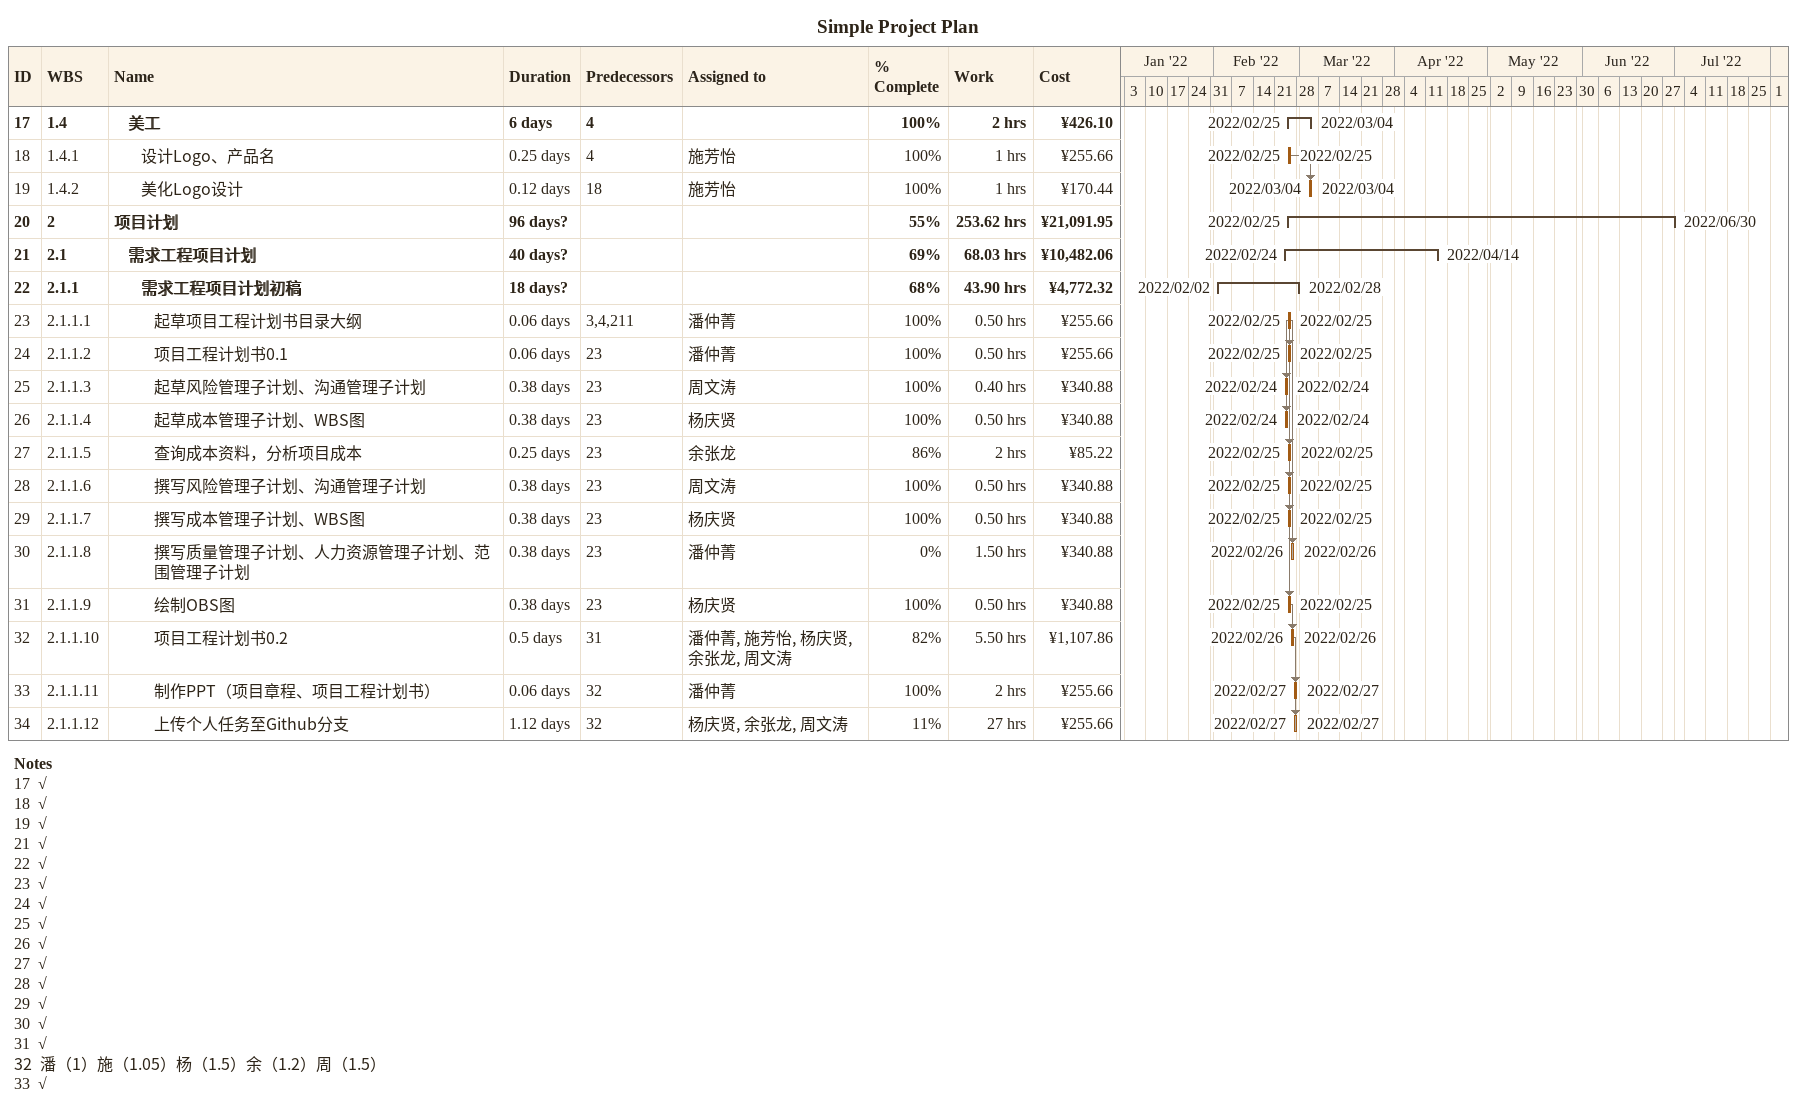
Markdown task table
Simple Project Plan

| ID | WBS | Task | Duration | Start | Finish | Predecessors | Resources | % complete | Work (h) | Cost (¥) |
|---|---|---|---|---|---|---|---|---|---|---|
| 17 | 1.4 | **美工** | 6d | 2022-02-25 | 2022-03-04 | 4 |  | 100 | 2 | 426.10 |
| 18 | 1.4.1 | 设计Logo、产品名 | 0.25d | 2022-02-25 | 2022-02-25 | 4 | 施芳怡 | 100 | 1 | 255.66 |
| 19 | 1.4.2 | 美化Logo设计 | 0.12d | 2022-03-04 | 2022-03-04 | 18 | 施芳怡 | 100 | 1 | 170.44 |
| 20 | 2 | **项目计划** | 96d? | 2022-02-25 | 2022-06-30 |  |  | 55 | 253.62 | 21091.95 |
| 21 | 2.1 | **需求工程项目计划** | 40d? | 2022-02-24 | 2022-04-14 |  |  | 69 | 68.03 | 10482.06 |
| 22 | 2.1.1 | **需求工程项目计划初稿** | 18d? | 2022-02-02 | 2022-02-28 |  |  | 68 | 43.90 | 4772.32 |
| 23 | 2.1.1.1 | 起草项目工程计划书目录大纲 | 0.06d | 2022-02-25 | 2022-02-25 | 3, 4, 211 | 潘仲菁 | 100 | 0.50 | 255.66 |
| 24 | 2.1.1.2 | 项目工程计划书0.1 | 0.06d | 2022-02-25 | 2022-02-25 | 23 | 潘仲菁 | 100 | 0.50 | 255.66 |
| 25 | 2.1.1.3 | 起草风险管理子计划、沟通管理子计划 | 0.38d | 2022-02-24 | 2022-02-24 | 23 | 周文涛 | 100 | 0.40 | 340.88 |
| 26 | 2.1.1.4 | 起草成本管理子计划、WBS图 | 0.38d | 2022-02-24 | 2022-02-24 | 23 | 杨庆贤 | 100 | 0.50 | 340.88 |
| 27 | 2.1.1.5 | 查询成本资料，分析项目成本 | 0.25d | 2022-02-25 | 2022-02-25 | 23 | 余张龙 | 86 | 2 | 85.22 |
| 28 | 2.1.1.6 | 撰写风险管理子计划、沟通管理子计划 | 0.38d | 2022-02-25 | 2022-02-25 | 23 | 周文涛 | 100 | 0.50 | 340.88 |
| 29 | 2.1.1.7 | 撰写成本管理子计划、WBS图 | 0.38d | 2022-02-25 | 2022-02-25 | 23 | 杨庆贤 | 100 | 0.50 | 340.88 |
| 30 | 2.1.1.8 | 撰写质量管理子计划、人力资源管理子计划、范围管理子计划 | 0.38d | 2022-02-26 | 2022-02-26 | 23 | 潘仲菁 | 0 | 1.50 | 340.88 |
| 31 | 2.1.1.9 | 绘制OBS图 | 0.38d | 2022-02-25 | 2022-02-25 | 23 | 杨庆贤 | 100 | 0.50 | 340.88 |
| 32 | 2.1.1.10 | 项目工程计划书0.2 | 0.5d | 2022-02-26 | 2022-02-26 | 31 | 潘仲菁, 施芳怡, 杨庆贤, 余张龙, 周文涛 | 82 | 5.50 | 1107.86 |
| 33 | 2.1.1.11 | 制作PPT（项目章程、项目工程计划书） | 0.06d | 2022-02-27 | 2022-02-27 | 32 | 潘仲菁 | 100 | 2 | 255.66 |
| 34 | 2.1.1.12 | 上传个人任务至Github分支 | 1.12d | 2022-02-27 | 2022-02-27 | 32 | 杨庆贤, 余张龙, 周文涛 | 11 | 27 | 255.66 |

Notes
- 17: √
- 18: √
- 19: √
- 21: √
- 22: √
- 23: √
- 24: √
- 25: √
- 26: √
- 27: √
- 28: √
- 29: √
- 30: √
- 31: √
- 32: 潘（1）施（1.05）杨（1.5）余（1.2）周（1.5）
- 33: √
